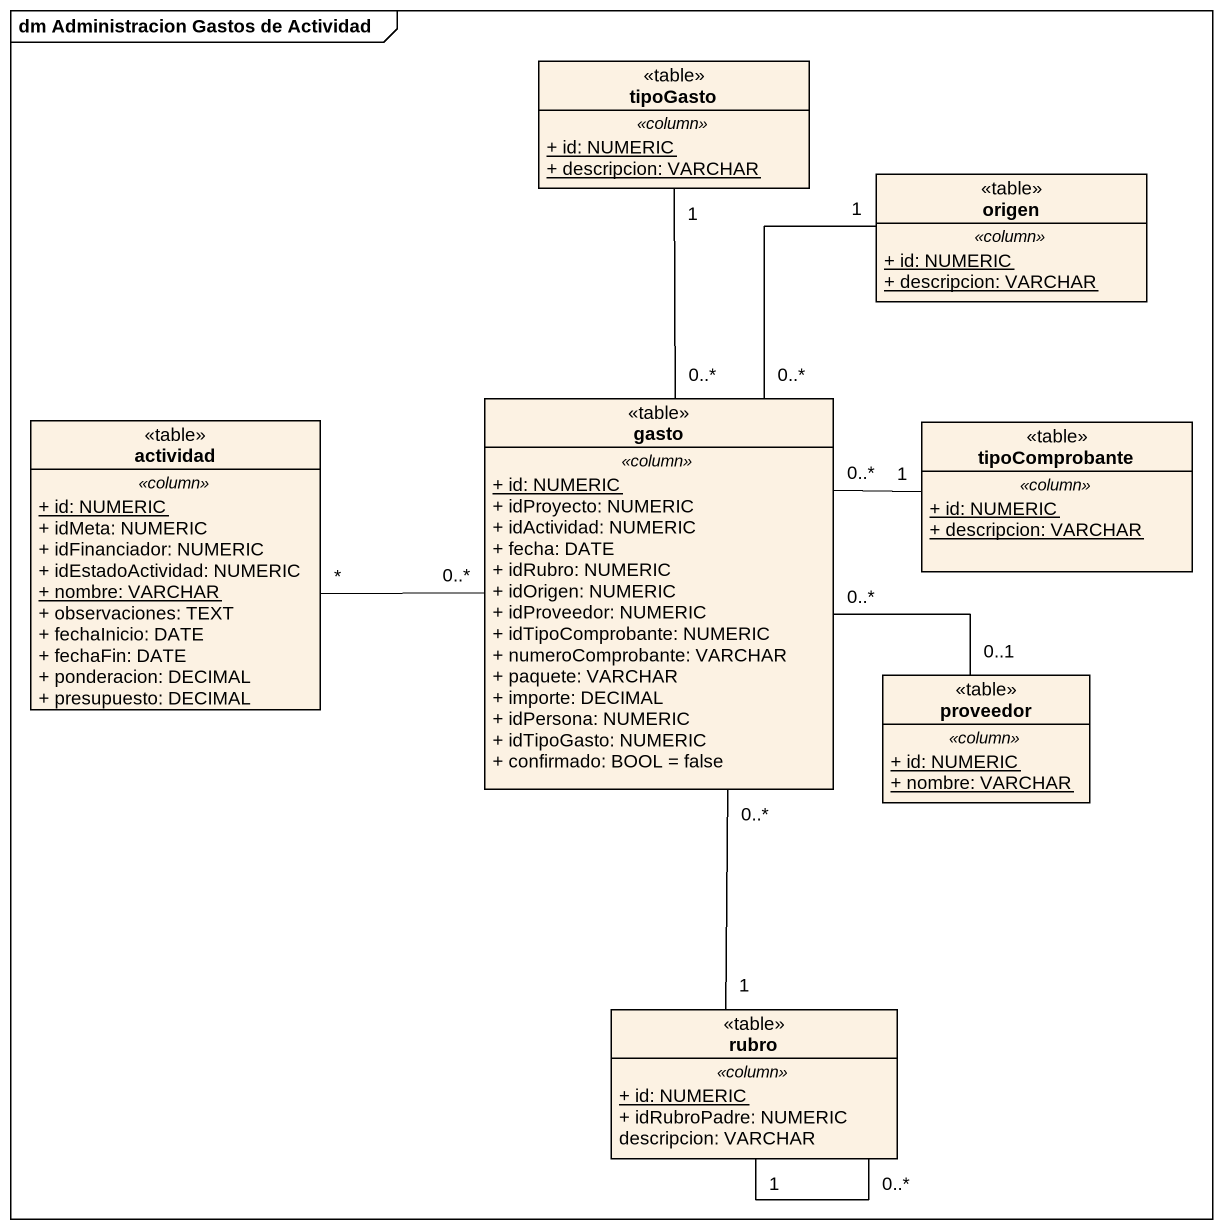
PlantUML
@startuml
mainframe dm Administracion Gastos de Actividad
hide circle
hide empty members
skinparam classAttributeIconSize 0
class tipoGasto <<table>> {
  .. <<column>> ..
  {static} + id: NUMERIC
  {static} + descripcion: VARCHAR
}
class origen <<table>> {
  .. <<column>> ..
  {static} + id: NUMERIC
  {static} + descripcion: VARCHAR
}
class actividad <<table>> {
  .. <<column>> ..
  {static} + id: NUMERIC
  + idMeta: NUMERIC
  + idFinanciador: NUMERIC
  + idEstadoActividad: NUMERIC
  {static} + nombre: VARCHAR
  + observaciones: TEXT
  + fechaInicio: DATE
  + fechaFin: DATE
  + ponderacion: DECIMAL
  + presupuesto: DECIMAL
}
class gasto <<table>> {
  .. <<column>> ..
  {static} + id: NUMERIC
  + idProyecto: NUMERIC
  + idActividad: NUMERIC
  + fecha: DATE
  + idRubro: NUMERIC
  + idOrigen: NUMERIC
  + idProveedor: NUMERIC
  + idTipoComprobante: NUMERIC
  + numeroComprobante: VARCHAR
  + paquete: VARCHAR
  + importe: DECIMAL
  + idPersona: NUMERIC
  + idTipoGasto: NUMERIC
  + confirmado: BOOL = false
}
class tipoComprobante <<table>> {
  .. <<column>> ..
  {static} + id: NUMERIC
  {static} + descripcion: VARCHAR
}
class proveedor <<table>> {
  .. <<column>> ..
  {static} + id: NUMERIC
  {static} + nombre: VARCHAR
}
class rubro <<table>> {
  .. <<column>> ..
  {static} + id: NUMERIC
  + idRubroPadre: NUMERIC
  descripcion: VARCHAR
}
gasto "0..*" -up- "1" tipoGasto
gasto "0..*" -up- "1" origen
gasto "0..*" -left- "*" actividad
gasto "0..*" -right- "1" tipoComprobante
gasto "0..*" -right- "0..1" proveedor
gasto "0..*" -- "1" rubro
rubro "1" -- "0..*" rubro
@enduml
